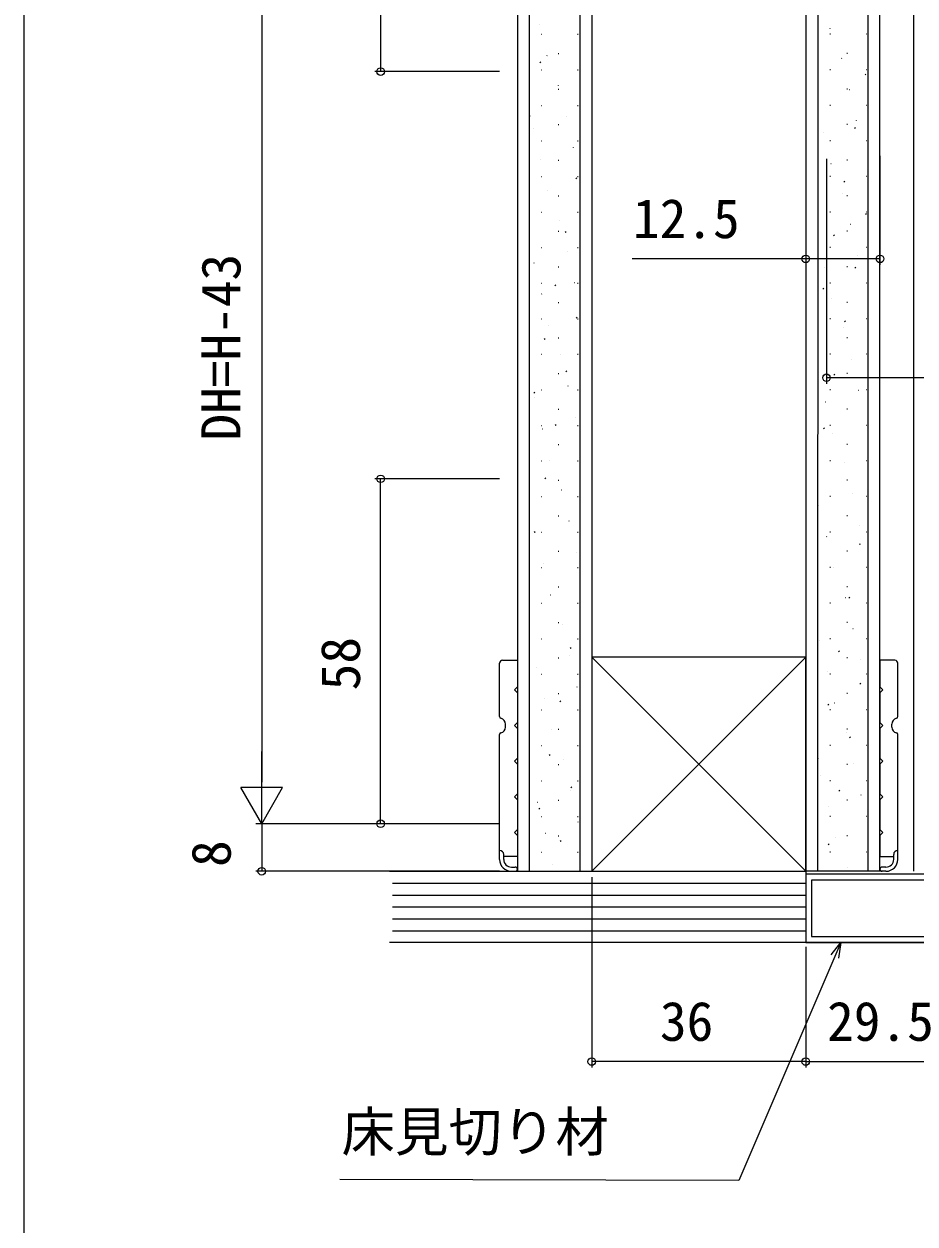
# Model space of a CAD drawing. Units: millimetres, scale not verified. Extents: x -525 to 525, y -808 to 806.
# Drawn here: x -525 to -375.1, y 52.8 to 254.6 of the extents above; entities that cross this region are included whole.
import ezdxf
from ezdxf.enums import TextEntityAlignment as Align

# ---------------------------------------------------------------- set-up
doc = ezdxf.new("R2010")
doc.units = ezdxf.units.MM
doc.header["$LTSCALE"] = 4
for name, color, linetype in [('0-3_YKK_11', 7, 'Continuous'), ('0-4_YKK_12', 2, 'Continuous'), ('0-5_YKK_13', 4, 'Continuous'), ('0-7_YKK_D', 6, 'Continuous'), ('0-8_YKK_ZWAK', 7, 'Continuous'), ('0-9_YSS_K', 3, 'Continuous')]:
    doc.layers.add(name, color=color, linetype=linetype)
doc.styles.add('ＭＳ ゴシック', font='')
doc.styles.get('ＭＳ ゴシック').set_extended_font_data('MS Gothic')

msp = doc.modelspace()

# ---------------------------------------------------------------- linework, layer by layer
at = {"layer": '0-3_YKK_11'}
for points in [[(-364, 111.603), (-393.5, 111.603), (-393.5, 100.103), (-364, 100.103)], [(-365, 110.603), (-392.5, 110.603), (-392.5, 101.103), (-365, 101.103)]]:
    msp.add_lwpolyline(points, close=True, dxfattribs=at)
at = {"layer": '0-4_YKK_12'}
msp.add_line((-375.3, 112.105), (-375.3, 296.6), dxfattribs=at)
at = {"layer": '0-5_YKK_13'}
for p, q in [((-445, 138.118), (-445, 147.103)), ((-378, 138.118), (-378, 147.103)), ((-442, 143.103), (-442.5, 142.603)), ((-442, 142.103), (-442.5, 142.603)), ((-442, 142.103), (-442, 137.103)), ((-381, 143.103), (-380.5, 142.603)), ((-381, 142.103), (-380.5, 142.603)), ((-381, 142.103), (-381, 137.103)), ((-444, 136.353), (-444, 136.853)), ((-442, 137.103), (-442.5, 136.603)), ((-442, 136.103), (-442.5, 136.603)), ((-442, 136.103), (-442, 131.103)), ((-381, 137.103), (-380.5, 136.603)), ((-381, 136.103), (-380.5, 136.603)), ((-381, 136.103), (-381, 131.103)), ((-379, 136.353), (-379, 136.853)), ((-445, 115.603), (-445, 135.088)), ((-378, 115.603), (-378, 135.088)), ((-442, 131.103), (-442.5, 130.603)), ((-442, 130.103), (-442.5, 130.603)), ((-442, 130.103), (-442, 125.103)), ((-381, 131.103), (-380.5, 130.603)), ((-381, 130.103), (-380.5, 130.603)), ((-381, 130.103), (-381, 125.103)), ((-442, 125.103), (-442.5, 124.603)), ((-442, 124.103), (-442.5, 124.603)), ((-442, 124.103), (-442, 119.103)), ((-381, 125.103), (-380.5, 124.603)), ((-381, 124.103), (-380.5, 124.603)), ((-381, 124.103), (-381, 119.103)), ((-442, 119.103), (-442.5, 118.603)), ((-381, 119.103), (-380.5, 118.603)), ((-442, 118.103), (-442.5, 118.603)), ((-381, 118.103), (-380.5, 118.603)), ((-445, 114.103), (-445, 115.603)), ((-378, 114.103), (-378, 115.603)), ((-444.3, 114.103), (-444.3, 114.903)), ((-378.7, 114.103), (-378.7, 114.903)), ((-443, 112.803), (-442.35, 112.803)), ((-443, 112.103), (-442.35, 112.103)), ((-380, 112.803), (-380.65, 112.803)), ((-380, 112.103), (-380.65, 112.103))]:
    msp.add_line(p, q, dxfattribs=at)
for points in [[(-444.5, 147.603), (-442, 147.603), (-442, 143.103)], [(-378.5, 147.603), (-381, 147.603), (-381, 143.103)], [(-442, 118.103), (-442, 114.603), (-444.3, 114.603)], [(-381, 118.103), (-381, 114.603), (-378.7, 114.603)]]:
    msp.add_lwpolyline(points, dxfattribs=at)
for centre, radius, start, end in [((-444.5, 147.103), 0.5, 90, 180), ((-378.5, 147.103), 0.5, 0, 90), ((-444.7, 138.118), 0.3, 180, 256.65764), ((-445, 136.853), 1, 0, 76.65764), ((-378, 136.853), 1, 103.34236, 180), ((-378.3, 138.118), 0.3, 283.34236, 0), ((-444.7, 135.088), 0.3, 103.34236, 180), ((-445, 136.353), 1, 283.34236, 0), ((-378, 136.353), 1, 180, 256.65764), ((-378.3, 135.088), 0.3, 0, 76.65764), ((-445, 114.903), 0.7, 360, 90), ((-378, 114.903), 0.7, 90, 180), ((-443, 114.103), 2, 180, 270), ((-443, 114.103), 1.3, 180, 270), ((-380, 114.103), 2, 270, 0), ((-380, 114.103), 1.3, 270, 0), ((-442.35, 112.453), 0.35, 270, 90), ((-380.65, 112.453), 0.35, 90, 270)]:
    msp.add_arc(centre, radius, start, end, dxfattribs=at)
at = {"layer": '0-7_YKK_D'}
for p, q in [((-465, 300.603), (-465, 246.601)), ((-485, 293.603), (-485, 127.103)), ((-445, 246.601), (-466, 246.601)), ((-393.5, 245.985), (-393.5, 214.103)), ((-381, 232.436), (-381, 214.103)), ((-390, 231.9), (-390, 194.103)), ((-307.5, 195.103), (-390, 195.103)), ((-445, 178.103), (-466, 178.103)), ((-465, 120.103), (-465, 178.103)), ((-485, 120.103), (-485, 132.227)), ((-485, 120.103), (-488.5, 126.165)), ((-481.5, 126.165), (-488.5, 126.165)), ((-485, 120.103), (-481.5, 126.165)), ((-445, 120.103), (-486, 120.103)), ((-445, 120.103), (-486, 120.103)), ((-485, 120.103), (-485, 112.103)), ((-445, 120.103), (-466, 120.103)), ((-445, 112.103), (-486, 112.103)), ((-429.5, 111.103), (-429.5, 79.103)), ((-393.5, 99.403), (-393.5, 79.103)), ((-393.5, 99.403), (-393.5, 79.103)), ((-393.5, 80.103), (-429.5, 80.103)), ((-393.5, 80.103), (-364, 80.103))]:
    msp.add_line(p, q, dxfattribs=at)
for points in [[(-381, 215.103), (-393.5, 215.103), (-422.675, 215.103)], [(-387.582, 100.103), (-388.587, 97.76), (-404.747, 60.105), (-471.843, 60.284)], [(-389.215, 98.029), (-387.582, 100.103), (-387.959, 97.49)]]:
    msp.add_lwpolyline(points, dxfattribs=at)
for centre in [(-465, 246.601), (-393.5, 215.103), (-381, 215.103), (-390, 195.103), (-465, 178.103), (-465, 120.103), (-485, 112.103), (-429.5, 80.103), (-393.5, 80.103), (-393.5, 80.103)]:
    msp.add_circle(centre, 0.637, dxfattribs=at)
at = {"layer": '0-8_YKK_ZWAK'}
msp.add_line((-525, 721.6), (-525, -808.4), dxfattribs=at)
at = {"layer": '0-9_YSS_K'}
for p, q in [((-442, 382.1), (-442, 112.103)), ((-440, 382.1), (-440, 112.103)), ((-431.5, 382.1), (-431.5, 112.103)), ((-429.5, 341.6), (-429.5, 112.103)), ((-393.5, 341.6), (-393.5, 112.103)), ((-391.456, 296.6), (-391.5, 112.103)), ((-383, 112.103), (-382.956, 296.6)), ((-381, 112.103), (-381, 296.599)), ((-438.226, 254.531), (-438.207, 254.537)), ((-437.968, 252.871), (-437.868, 252.871)), ((-431.888, 252.871), (-431.788, 252.871)), ((-389.425, 252.931), (-389.325, 252.931)), ((-389.405, 253.813), (-389.386, 253.82)), ((-383.345, 252.931), (-383.245, 252.931)), ((-437.028, 249.273), (-437.01, 249.28)), ((-435.118, 249.641), (-435.018, 249.641)), ((-387.453, 248.822), (-387.434, 248.829)), ((-386.575, 249.701), (-386.475, 249.701)), ((-438.236, 248.11), (-438.069, 248.221)), ((-437.968, 246.891), (-437.868, 246.891)), ((-431.888, 246.891), (-431.788, 246.891)), ((-389.425, 246.951), (-389.325, 246.951)), ((-383.345, 246.951), (-383.245, 246.951)), ((-435.076, 244.282), (-435.058, 244.289)), ((-383.521, 246.064), (-383.355, 246.175)), ((-435.118, 243.661), (-435.018, 243.661)), ((-386.575, 243.721), (-386.475, 243.721)), ((-386.161, 243.598), (-386.142, 243.605)), ((-437.968, 240.911), (-437.868, 240.911)), ((-431.888, 240.911), (-431.788, 240.911)), ((-389.425, 240.971), (-389.325, 240.971)), ((-383.345, 240.971), (-383.245, 240.971)), ((-440, 239.107), (-439.838, 239.214)), ((-433.784, 239.058), (-433.766, 239.065)), ((-384.963, 238.34), (-384.944, 238.347)), ((-439.365, 237.082), (-439.346, 237.088)), ((-435.118, 237.681), (-435.018, 237.681)), ((-390.449, 236.397), (-390.43, 236.404)), ((-386.575, 237.741), (-386.475, 237.741)), ((-385.29, 237.058), (-385.124, 237.168)), ((-437.968, 234.931), (-437.868, 234.931)), ((-431.888, 234.931), (-431.788, 234.931)), ((-389.425, 234.991), (-389.325, 234.991)), ((-383.345, 234.991), (-383.245, 234.991)), ((-432.587, 233.8), (-432.568, 233.807)), ((-383.011, 233.349), (-382.992, 233.356)), ((-438.073, 231.857), (-438.054, 231.864)), ((-435.118, 231.701), (-435.018, 231.701)), ((-389.251, 231.14), (-389.232, 231.146)), ((-386.575, 231.761), (-386.475, 231.761)), ((-437.968, 228.951), (-437.868, 228.951)), ((-432.168, 228.62), (-432.001, 228.73)), ((-431.888, 228.951), (-431.788, 228.951)), ((-389.425, 229.011), (-389.325, 229.011)), ((-387.059, 228.052), (-386.892, 228.162)), ((-383.345, 229.011), (-383.245, 229.011)), ((-436.875, 226.6), (-436.856, 226.606)), ((-387.299, 226.149), (-387.281, 226.156)), ((-435.118, 225.721), (-435.018, 225.721)), ((-386.575, 225.781), (-386.475, 225.781)), ((-437.968, 222.971), (-437.868, 222.971)), ((-431.888, 222.971), (-431.788, 222.971)), ((-389.425, 223.031), (-389.325, 223.031)), ((-383.45, 222.605), (-383.283, 222.716)), ((-383.345, 223.031), (-383.245, 223.031)), ((-434.923, 221.609), (-434.904, 221.616)), ((-386.007, 220.925), (-385.988, 220.931)), ((-435.118, 219.741), (-435.018, 219.741)), ((-433.937, 219.613), (-433.77, 219.724)), ((-388.828, 219.045), (-388.661, 219.156)), ((-386.575, 219.801), (-386.475, 219.801)), ((-437.968, 216.991), (-437.868, 216.991)), ((-433.631, 216.385), (-433.612, 216.391)), ((-431.888, 216.991), (-431.788, 216.991)), ((-389.425, 217.051), (-389.325, 217.051)), ((-383.345, 217.051), (-383.245, 217.051)), ((-439.212, 214.408), (-439.193, 214.415)), ((-384.81, 215.667), (-384.791, 215.673)), ((-435.118, 213.761), (-435.018, 213.761)), ((-390.296, 213.724), (-390.277, 213.731)), ((-386.575, 213.821), (-386.475, 213.821)), ((-385.218, 213.599), (-385.052, 213.709)), ((-437.968, 211.011), (-437.868, 211.011)), ((-435.706, 210.607), (-435.539, 210.717)), ((-432.433, 211.127), (-432.415, 211.133)), ((-431.888, 211.011), (-431.788, 211.011)), ((-390.597, 210.039), (-390.43, 210.149)), ((-389.425, 211.071), (-389.325, 211.071)), ((-383.345, 211.071), (-383.245, 211.071)), ((-437.92, 209.184), (-437.901, 209.191)), ((-389.098, 208.466), (-389.079, 208.473)), ((-435.118, 207.781), (-435.018, 207.781)), ((-386.575, 207.841), (-386.475, 207.841)), ((-437.968, 205.031), (-437.868, 205.031)), ((-436.722, 203.926), (-436.703, 203.933)), ((-432.096, 205.16), (-431.929, 205.271)), ((-431.888, 205.031), (-431.788, 205.031)), ((-389.425, 205.091), (-389.325, 205.091)), ((-386.987, 204.592), (-386.82, 204.703)), ((-383.345, 205.091), (-383.245, 205.091)), ((-387.146, 203.476), (-387.127, 203.482)), ((-386.575, 201.861), (-386.475, 201.861)), ((-437.475, 201.6), (-437.308, 201.711)), ((-435.118, 201.801), (-435.018, 201.801)), ((-437.968, 199.051), (-437.868, 199.051)), ((-434.77, 198.936), (-434.751, 198.942)), ((-431.888, 199.051), (-431.788, 199.051)), ((-389.425, 199.111), (-389.325, 199.111)), ((-385.854, 198.251), (-385.835, 198.258)), ((-383.345, 199.111), (-383.245, 199.111)), ((-435.118, 195.821), (-435.018, 195.821)), ((-433.865, 196.154), (-433.698, 196.264)), ((-391.434, 196.275), (-391.416, 196.282)), ((-386.575, 195.881), (-386.475, 195.881)), ((-388.756, 195.586), (-388.589, 195.696)), ((-439.244, 192.594), (-439.077, 192.704)), ((-439.058, 191.735), (-439.039, 191.742)), ((-437.968, 193.071), (-437.868, 193.071)), ((-433.478, 193.711), (-433.459, 193.718)), ((-431.888, 193.071), (-431.788, 193.071)), ((-389.425, 193.131), (-389.325, 193.131)), ((-384.656, 192.993), (-384.637, 193)), ((-383.345, 193.131), (-383.245, 193.131)), ((-435.118, 189.841), (-435.018, 189.841)), ((-390.142, 191.051), (-390.124, 191.057)), ((-386.575, 189.901), (-386.475, 189.901)), ((-432.28, 188.453), (-432.261, 188.46)), ((-437.968, 187.091), (-437.868, 187.091)), ((-437.766, 186.511), (-437.747, 186.517)), ((-435.634, 187.148), (-435.467, 187.258)), ((-431.888, 187.091), (-431.788, 187.091)), ((-390.525, 186.58), (-390.358, 186.69)), ((-389.425, 187.151), (-389.325, 187.151)), ((-388.945, 185.793), (-388.926, 185.8)), ((-383.345, 187.151), (-383.245, 187.151)), ((-435.118, 183.861), (-435.018, 183.861)), ((-386.575, 183.921), (-386.475, 183.921)), ((-437.968, 181.111), (-437.868, 181.111)), ((-436.568, 181.253), (-436.55, 181.26)), ((-431.888, 181.111), (-431.788, 181.111)), ((-389.425, 181.171), (-389.325, 181.171)), ((-386.993, 180.802), (-386.974, 180.809)), ((-383.345, 181.171), (-383.245, 181.171)), ((-437.403, 178.141), (-437.236, 178.252)), ((-435.118, 177.881), (-435.018, 177.881)), ((-386.575, 177.941), (-386.475, 177.941)), ((-434.617, 176.262), (-434.598, 176.269)), ((-437.968, 175.131), (-437.868, 175.131)), ((-431.888, 175.131), (-431.788, 175.131)), ((-391.281, 173.602), (-391.262, 173.608)), ((-389.425, 175.191), (-389.325, 175.191)), ((-385.701, 175.578), (-385.682, 175.585)), ((-383.345, 175.191), (-383.245, 175.191)), ((-435.118, 171.901), (-435.018, 171.901)), ((-386.575, 171.961), (-386.475, 171.961)), ((-433.325, 171.038), (-433.306, 171.045)), ((-384.503, 170.32), (-384.484, 170.327)), ((-439.172, 169.135), (-439.005, 169.245)), ((-438.905, 169.062), (-438.886, 169.068)), ((-437.968, 169.151), (-437.868, 169.151)), ((-431.888, 169.151), (-431.788, 169.151)), ((-389.989, 168.377), (-389.97, 168.384)), ((-389.425, 169.211), (-389.325, 169.211)), ((-383.345, 169.211), (-383.245, 169.211)), ((-435.118, 165.921), (-435.018, 165.921)), ((-432.127, 165.78), (-432.108, 165.787)), ((-386.575, 165.981), (-386.475, 165.981)), ((-384.457, 167.089), (-384.291, 167.199)), ((-437.613, 163.837), (-437.594, 163.844)), ((-437.968, 163.171), (-437.868, 163.171)), ((-431.888, 163.171), (-431.788, 163.171)), ((-389.425, 163.231), (-389.325, 163.231)), ((-388.791, 163.12), (-388.773, 163.126)), ((-383.345, 163.231), (-383.245, 163.231)), ((-435.118, 159.941), (-435.018, 159.941)), ((-386.575, 160.001), (-386.475, 160.001)), ((-436.415, 158.58), (-436.396, 158.586)), ((-386.839, 158.129), (-386.821, 158.136)), ((-386.226, 158.082), (-386.06, 158.193)), ((-437.968, 157.191), (-437.868, 157.191)), ((-431.888, 157.191), (-431.788, 157.191)), ((-389.425, 157.251), (-389.325, 157.251)), ((-383.345, 157.251), (-383.245, 157.251)), ((-435.118, 153.961), (-435.018, 153.961)), ((-434.463, 153.589), (-434.444, 153.596)), ((-386.575, 154.021), (-386.475, 154.021)), ((-385.547, 152.905), (-385.529, 152.911)), ((-437.968, 151.211), (-437.868, 151.211)), ((-433.104, 149.644), (-432.937, 149.755)), ((-431.888, 151.211), (-431.788, 151.211)), ((-391.128, 150.928), (-391.109, 150.935)), ((-389.425, 151.271), (-389.325, 151.271)), ((-383.345, 151.271), (-383.245, 151.271)), ((-435.118, 147.981), (-435.018, 147.981)), ((-433.171, 148.365), (-433.152, 148.371)), ((-429.5, 112.103), (-393.5, 148.103)), ((-429.5, 148.103), (-393.5, 112.103)), ((-387.995, 149.076), (-387.828, 149.186)), ((-386.575, 148.041), (-386.475, 148.041)), ((-384.35, 147.647), (-384.331, 147.653)), ((-438.752, 146.388), (-438.733, 146.395)), ((-389.836, 145.704), (-389.817, 145.711)), ((-437.968, 145.231), (-437.868, 145.231)), ((-431.888, 145.231), (-431.788, 145.231)), ((-389.425, 145.291), (-389.325, 145.291)), ((-384.385, 143.63), (-384.219, 143.74)), ((-383.345, 145.291), (-383.245, 145.291)), ((-435.118, 142.001), (-435.018, 142.001)), ((-431.973, 143.107), (-431.955, 143.113)), ((-386.575, 142.061), (-386.475, 142.061)), ((-437.46, 141.164), (-437.441, 141.171)), ((-434.873, 140.638), (-434.706, 140.748)), ((-389.764, 140.07), (-389.597, 140.18)), ((-389.425, 139.311), (-389.325, 139.311)), ((-388.638, 140.446), (-388.619, 140.453)), ((-383.345, 139.311), (-383.245, 139.311)), ((-437.968, 139.251), (-437.868, 139.251)), ((-431.888, 139.251), (-431.788, 139.251)), ((-436.262, 135.906), (-436.243, 135.913)), ((-435.118, 136.021), (-435.018, 136.021)), ((-386.686, 135.456), (-386.667, 135.462)), ((-386.575, 136.081), (-386.475, 136.081)), ((-437.968, 133.271), (-437.868, 133.271)), ((-431.888, 133.271), (-431.788, 133.271)), ((-389.425, 133.331), (-389.325, 133.331)), ((-386.154, 134.623), (-385.988, 134.734)), ((-383.345, 133.331), (-383.245, 133.331)), ((-436.642, 131.631), (-436.475, 131.742)), ((-435.118, 130.041), (-435.018, 130.041)), ((-434.31, 130.916), (-434.291, 130.922)), ((-391.456, 131.114), (-391.366, 131.174)), ((-386.575, 130.101), (-386.475, 130.101)), ((-385.394, 130.231), (-385.375, 130.238)), ((-437.968, 127.291), (-437.868, 127.291)), ((-431.888, 127.291), (-431.788, 127.291)), ((-390.975, 128.255), (-390.956, 128.262)), ((-389.425, 127.351), (-389.325, 127.351)), ((-383.345, 127.351), (-383.245, 127.351)), ((-433.032, 126.185), (-432.865, 126.295)), ((-433.018, 125.691), (-432.999, 125.698)), ((-387.923, 125.617), (-387.756, 125.727)), ((-438.598, 123.715), (-438.579, 123.722)), ((-435.118, 124.061), (-435.018, 124.061)), ((-386.575, 124.121), (-386.475, 124.121)), ((-384.196, 124.973), (-384.177, 124.98)), ((-438.411, 122.625), (-438.244, 122.735)), ((-437.968, 121.311), (-437.868, 121.311)), ((-431.888, 121.311), (-431.788, 121.311)), ((-389.683, 123.031), (-389.664, 123.037)), ((-389.425, 121.371), (-389.325, 121.371)), ((-383.345, 121.371), (-383.245, 121.371)), ((-431.82, 120.433), (-431.801, 120.44)), ((-437.306, 118.491), (-437.287, 118.497)), ((-435.118, 118.081), (-435.018, 118.081)), ((-434.801, 117.179), (-434.634, 117.289)), ((-388.485, 117.773), (-388.466, 117.78)), ((-386.575, 118.141), (-386.475, 118.141)), ((-437.968, 115.331), (-437.868, 115.331)), ((-431.888, 115.331), (-431.788, 115.331)), ((-389.692, 116.61), (-389.525, 116.721)), ((-389.425, 115.391), (-389.325, 115.391)), ((-383.345, 115.391), (-383.245, 115.391)), ((-436.109, 113.233), (-436.09, 113.24)), ((-463.497, 112.103), (-393.5, 112.103)), ((-393.5, 112.103), (-393.5, 100.103)), ((-380.564, 112.103), (-393.5, 112.103)), ((-386.575, 112.161), (-386.475, 112.161)), ((-386.533, 112.782), (-386.514, 112.789)), ((-462.997, 110.103), (-393.5, 110.103)), ((-462.997, 108.103), (-393.5, 108.103)), ((-462.997, 106.103), (-393.5, 106.103)), ((-462.997, 104.103), (-393.5, 104.103)), ((-462.997, 102.103), (-393.5, 102.103)), ((-293.497, 100.103), (-463.497, 100.103))]:
    msp.add_line(p, q, dxfattribs=at)
msp.add_lwpolyline([(-429.5, 112.103), (-393.5, 112.103), (-393.5, 148.103), (-429.5, 148.103)], close=True, dxfattribs=at)

# ---------------------------------------------------------------- texts
at = {"layer": '0-7_YKK_D', "style": 'ＭＳ ゴシック'}
for s, p in [('12.5', (-422.556, 216.603)), ('36', (-418.02, 81.603)), ('29.5', (-389.898, 81.603)), ('床見切り材', (-471.589, 63.012))]:
    msp.add_text(s, height=6.598, dxfattribs=at).set_placement(p, align=Align.BOTTOM_LEFT)
for s, p in [('DH=H-43', (-486.6, 184.529)), ('58', (-466.5, 142.532)), ('8', (-488.25, 112.83))]:
    msp.add_text(s, height=6.598, rotation=90, dxfattribs=at).set_placement(p, align=Align.BOTTOM_LEFT)

doc.saveas('drawing.dxf')
